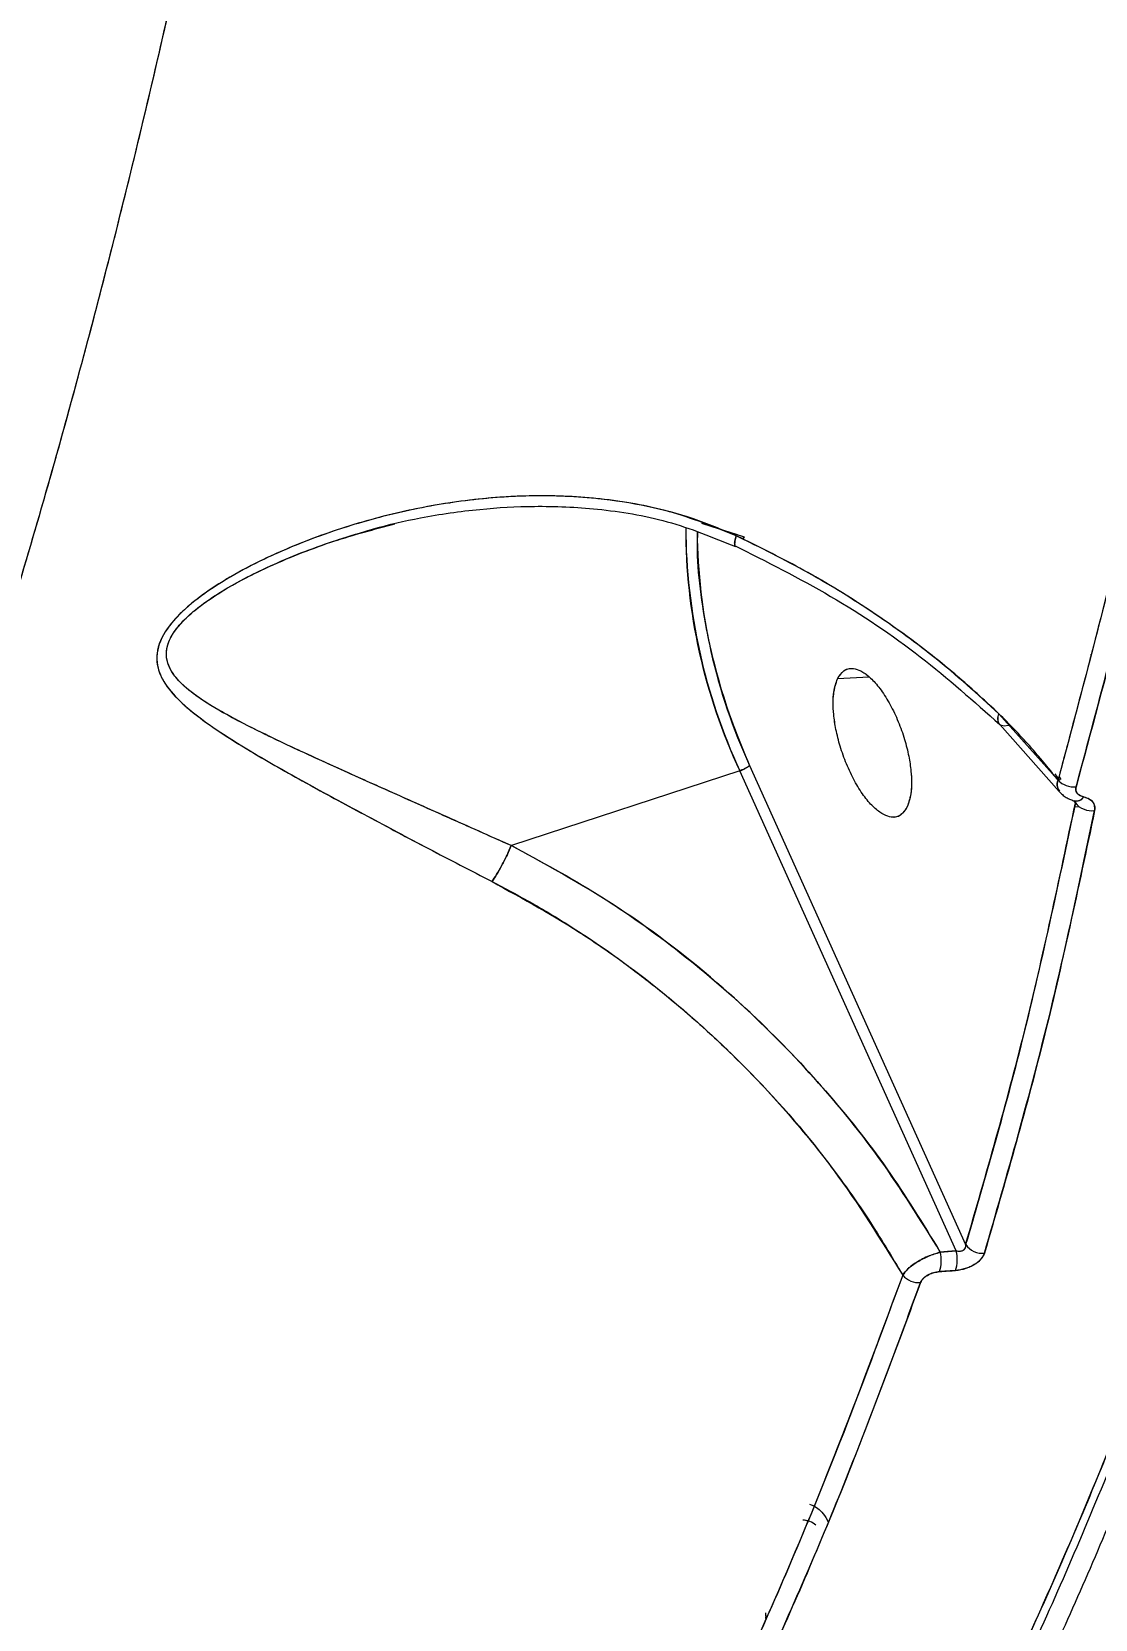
# Model space of a CAD drawing. Header units: millimetres. Extents: x -7083 to 7374, y -8368 to 7509.
# Drawn here: x 2096.8 to 2160.1, y -1438.1 to -1343.5 of the extents above; entities that cross this region are included whole.
import ezdxf

# ---------------------------------------------------------------- set-up
doc = ezdxf.new("R2010")
doc.units = ezdxf.units.MM
for name, color, linetype in [('DIKOM_ОБЪЕКТ', 7, 'Continuous'), ('DIKOM_РАЗМЕР_ЗОНА', 7, 'Continuous'), ('DIKOM_РАЗМЕР_ОБЪЕКТА', 7, 'Continuous')]:
    doc.layers.add(name, color=color, linetype=linetype)
doc.styles.add('style1', font='arial.ttf', dxfattribs={"width": 0.8})
doc.dimstyles.new('1-50', dxfattribs={"dimtxt": 300, "dimasz": 200, "dimexe": 100, "dimexo": 0, "dimgap": 100, "dimtad": 1, "dimtxsty": 'style1', "dimcen": 200, "dimclrd": 7, "dimclre": 7, "dimclrt": 7, "dimadec": 1, "dimazin": 2, "dimtfac": 1, "dimtmove": 0, "dimatfit": 2, "dimfxl": 0, "dimlwd": 25, "dimlwe": 18, "dimarcsym": 0})

# ---------------------------------------------------------------- blocks, each defined once
blk = doc.blocks.new('*D10')
at = {"layer": 'Defpoints', "color": 0, "transparency": 16777216}
for p in [(4593.55, 648.921), (-5583.425, 647.956), (4593.55, -5902.538)]:
    blk.add_point(p, dxfattribs=at)
at = {"layer": 'DIKOM_РАЗМЕР_ОБЪЕКТА', "color": 7, "lineweight": 18, "transparency": 16777216}
for p, q in [((4593.55, 648.921), (4593.55, -6002.538)), ((-5583.425, 647.956), (-5583.425, -6002.538))]:
    blk.add_line(p, q, dxfattribs=at)
at = {"layer": 'DIKOM_РАЗМЕР_ОБЪЕКТА', "color": 7, "lineweight": 25, "transparency": 16777216}
blk.add_line((-5383.425, -5902.538), (4393.55, -5902.538), dxfattribs=at)
at = {"layer": 'DIKOM_РАЗМЕР_ОБЪЕКТА', "color": 7, "transparency": 16777216}
for points in [[(-5383.425, -5869.204), (-5383.425, -5935.871), (-5583.425, -5902.538)], [(4393.55, -5869.204), (4393.55, -5935.871), (4593.55, -5902.538)]]:
    blk.add_solid(points, dxfattribs=at)
at = {"layer": 'DIKOM_РАЗМЕР_ОБЪЕКТА', "color": 7, "transparency": 16777216, "insert": (-226.127, -5649.366), "char_height": 300, "attachment_point": 5, "style": 'style1'}
blk.add_mtext('10150', dxfattribs=at)
blk = doc.blocks.new('*D11')
at = {"layer": 'Defpoints', "color": 0, "transparency": 16777216}
for p in [(-321.712, 5509.064), (-348.712, -4811.525), (5568.58, -4811.525)]:
    blk.add_point(p, dxfattribs=at)
at = {"layer": 'DIKOM_РАЗМЕР_ОБЪЕКТА', "color": 7, "lineweight": 18, "transparency": 16777216}
for p, q in [((-321.712, 5509.064), (5668.58, 5509.064)), ((-348.712, -4811.525), (5668.58, -4811.525))]:
    blk.add_line(p, q, dxfattribs=at)
at = {"layer": 'DIKOM_РАЗМЕР_ОБЪЕКТА', "color": 7, "lineweight": 25, "transparency": 16777216}
blk.add_line((5568.58, 5309.064), (5568.58, -4611.525), dxfattribs=at)
at = {"layer": 'DIKOM_РАЗМЕР_ОБЪЕКТА', "color": 7, "transparency": 16777216}
for points in [[(5535.247, 5309.064), (5601.913, 5309.064), (5568.58, 5509.064)], [(5535.247, -4611.525), (5601.913, -4611.525), (5568.58, -4811.525)]]:
    blk.add_solid(points, dxfattribs=at)
at = {"layer": 'DIKOM_РАЗМЕР_ОБЪЕКТА', "color": 7, "transparency": 16777216, "insert": (5315.306, 775.227), "char_height": 300, "attachment_point": 5, "rotation": 90, "style": 'style1'}
blk.add_mtext('10300', dxfattribs=at)
blk = doc.blocks.new('*D12')
at = {"layer": 'Defpoints', "color": 0, "transparency": 16777216}
for p in [(-621.712, 7509.064), (-373.605, -6811.526), (7273.891, -6811.526)]:
    blk.add_point(p, dxfattribs=at)
at = {"layer": 'DIKOM_РАЗМЕР_ЗОНА', "color": 7, "lineweight": 18, "transparency": 16777216}
for p, q in [((-621.712, 7509.064), (7373.891, 7509.064)), ((-373.605, -6811.526), (7373.891, -6811.526))]:
    blk.add_line(p, q, dxfattribs=at)
at = {"layer": 'DIKOM_РАЗМЕР_ЗОНА', "color": 7, "lineweight": 25, "transparency": 16777216}
blk.add_line((7273.891, 7309.064), (7273.891, -6611.526), dxfattribs=at)
at = {"layer": 'DIKOM_РАЗМЕР_ЗОНА', "color": 7, "transparency": 16777216}
for points in [[(7240.558, 7309.064), (7307.225, 7309.064), (7273.891, 7509.064)], [(7240.558, -6611.526), (7307.225, -6611.526), (7273.891, -6811.526)]]:
    blk.add_solid(points, dxfattribs=at)
at = {"layer": 'DIKOM_РАЗМЕР_ЗОНА', "color": 7, "transparency": 16777216, "insert": (7020.617, 1288.251), "char_height": 300, "attachment_point": 5, "rotation": 90, "style": 'style1'}
blk.add_mtext('14300', dxfattribs=at)
blk = doc.blocks.new('*D13')
at = {"layer": 'Defpoints', "color": 0, "transparency": 16777216}
for p in [(6593.528, 996.237), (-7083.425, 647.956), (6593.528, -8268.308)]:
    blk.add_point(p, dxfattribs=at)
at = {"layer": 'DIKOM_РАЗМЕР_ЗОНА', "color": 7, "lineweight": 18, "transparency": 16777216}
for p, q in [((6593.528, 996.237), (6593.528, -8368.308)), ((-7083.425, 647.956), (-7083.425, -8368.308))]:
    blk.add_line(p, q, dxfattribs=at)
at = {"layer": 'DIKOM_РАЗМЕР_ЗОНА', "color": 7, "lineweight": 25, "transparency": 16777216}
blk.add_line((-6883.425, -8268.308), (6393.528, -8268.308), dxfattribs=at)
at = {"layer": 'DIKOM_РАЗМЕР_ЗОНА', "color": 7, "transparency": 16777216}
for points in [[(-6883.425, -8234.975), (-6883.425, -8301.641), (-7083.425, -8268.308)], [(6393.528, -8234.975), (6393.528, -8301.641), (6593.528, -8268.308)]]:
    blk.add_solid(points, dxfattribs=at)
at = {"layer": 'DIKOM_РАЗМЕР_ЗОНА', "color": 7, "transparency": 16777216, "insert": (322.101, -8015.034), "char_height": 300, "attachment_point": 5, "style": 'style1'}
blk.add_mtext('13650', dxfattribs=at)

msp = doc.modelspace()

# ---------------------------------------------------------------- linework, layer by layer
at = {"layer": 'DIKOM_ОБЪЕКТ', "color": 7, "linetype": 'Continuous', "lineweight": 15}
for p, q in [((2121.699, -1371.581), (2121.581, -1371.62)), ((2136.637, -1372.788), (2139.195, -1373.595)), ((2137.58, -1373.087), (2138.77, -1373.462)), ((2139.118, -1373.706), (2139.195, -1373.595)), ((2139.195, -1373.595), (2139.119, -1373.705)), ((2159.827, -1380.622), (2159.812, -1380.623)), ((2146.623, -1381.953), (2144.745, -1382.06)), ((2157.881, -1388.098), (2154.357, -1384.137)), ((2154.405, -1384.783), (2157.941, -1388.773)), ((2138.924, -1387.542), (2125.325, -1391.994)), ((2151.822, -1416.155), (2138.924, -1387.542)), ((2139.509, -1387.219), (2152.379, -1415.771)), ((2139.509, -1387.219), (2152.379, -1415.771)), ((2157.683, -1387.716), (2157.963, -1388.121)), ((2157.895, -1388.042), (2157.942, -1388.108)), ((2158.07, -1388.065), (2157.94, -1387.869)), ((2158.914, -1389.456), (2158.813, -1389.304)), ((2158.909, -1389.341), (2158.903, -1389.331)), ((2159.386, -1389.086), (2159.387, -1389.086)), ((2148.1, -1390.307), (2148.114, -1390.306)), ((2158.861, -1389.692), (2159.136, -1389.676)), ((2150.87, -1416.224), (2151.822, -1416.155)), ((2151.777, -1417.316), (2150.829, -1417.384)), ((2140.472, -1437.925), (2140.487, -1437.716)), ((2140.479, -1438.057), (2140.49, -1437.881))]:
    msp.add_line(p, q, dxfattribs=at)
at = {"layer": 'DIKOM_ОБЪЕКТ', "color": 7, "linetype": 'Continuous', "lineweight": 15, "flags": 128}
msp.add_lwpolyline([(2154.969, -1384.835), (2154.916, -1384.85), (2154.687, -1384.881), (2154.505, -1384.848), (2154.377, -1384.752), (2154.308, -1384.596), (2154.302, -1384.388), (2154.357, -1384.137)], dxfattribs=at)
at = {"layer": 'DIKOM_ОБЪЕКТ', "color": 7, "linetype": 'Continuous', "lineweight": 15}
for centre, radius, start, end in [((2169.751, -1373.093), 34.046, 179.92104, 205.11357), ((2170.827, -1372.854), 35.122, 180.32139, 204.72187), ((2170.348, -1372.99), 33.963, 180.53429, 204.76898), ((2154.882, -1384.423), 0.598, 151.43151, 216.9656), ((2138.493, -1386.07), 1.534, 286.32834, 311.48441), ((2158.836, -1387.185), 1.321, 223.71467, 275.2491), ((2158.989, -1388.862), 0.478, 251.1181, 331.01624), ((2158.965, -1388.821), 0.52, 261.61965, 328.40006), ((2159.881, -1388.677), 1.241, 218.86406, 278.29785), ((2153.368, -1415.093), 1.199, 214.4755, 276.4075), ((2148.685, -1416.727), 2.242, 342.94583, 12.95542), ((2149.628, -1416.653), 2.249, 342.86108, 12.78777), ((2149.582, -1416.809), 1.233, 219.54249, 275.13236), ((2142.683, -1433.294), 1.107, 45.65643, 90.49666)]:
    msp.add_arc(centre, radius, start, end, dxfattribs=at)
for points, knots in [([(2035.765, -1469.732), (2035.98, -1469.683), (2037.982, -1469.223), (2041.73, -1467.485), (2047.187, -1464.33), (2052.746, -1459.923), (2058.372, -1454.284), (2063.857, -1447.557), (2069.204, -1439.747), (2074.412, -1430.846), (2079.464, -1420.87), (2084.333, -1409.864), (2088.991, -1397.887), (2093.431, -1384.966), (2097.64, -1371.127), (2101.595, -1356.447), (2105.275, -1341.008), (2108.668, -1324.875), (2111.775, -1308.051), (2114.592, -1290.54), (2117.148, -1272.076), (2119.407, -1252.736), (2121.332, -1232.617), (2122.885, -1212.114), (2124.057, -1191.228), (2124.882, -1169.977), (2125.106, -1155.578), (2125.218, -1148.357)], [0, 0, 0, 0, 0.004452, 0.041502, 0.078771, 0.120219, 0.161431, 0.202535, 0.243655, 0.28492, 0.326453, 0.367965, 0.409357, 0.450756, 0.492295, 0.53383, 0.575105, 0.616245, 0.657372, 0.69861, 0.74008, 0.783669, 0.826981, 0.870133, 0.913262, 0.956505, 1, 1, 1, 1]), ([(2079.743, -1420.042), (2080.687, -1417.982), (2082.581, -1413.852), (2085.344, -1407.219), (2088.041, -1400.285), (2090.657, -1393.047), (2093.199, -1385.5), (2095.684, -1377.584), (2097.899, -1370.008), (2099.864, -1362.852), (2101.599, -1356.187), (2103.314, -1349.223), (2104.971, -1342.1), (2106.321, -1335.956), (2107.385, -1330.896), (2108.21, -1326.85), (2109.03, -1322.691), (2109.846, -1318.417), (2110.655, -1314.026), (2111.457, -1309.519), (2112.394, -1304.055), (2113.465, -1297.503), (2114.662, -1289.717), (2115.851, -1281.436), (2116.988, -1272.907), (2117.956, -1265.067), (2118.773, -1257.976), (2119.451, -1251.724), (2120.159, -1244.769), (2120.648, -1239.589), (2120.967, -1236.022), (2121.073, -1234.833), (2121.178, -1233.625), (2121.284, -1232.398), (2121.389, -1231.151), (2121.512, -1229.678), (2121.671, -1227.749), (2121.88, -1225.13), (2122.137, -1221.793), (2122.435, -1217.73), (2122.754, -1213.126), (2123.054, -1208.487), (2123.376, -1203.158), (2123.69, -1197.511), (2124.016, -1190.952), (2124.391, -1182.436), (2124.763, -1171.876), (2125.068, -1159.86), (2125.169, -1152.092), (2125.218, -1148.357)], [0, 0, 0, 0, 0.03561, 0.071387, 0.107334, 0.142909, 0.17837, 0.214347, 0.25084, 0.277912, 0.30553, 0.333695, 0.362407, 0.389973, 0.404944, 0.420175, 0.435666, 0.451416, 0.467427, 0.483697, 0.500228, 0.525993, 0.553055, 0.581416, 0.611075, 0.6394, 0.659695, 0.681119, 0.700609, 0.727229, 0.73096, 0.734746, 0.73859, 0.74249, 0.746446, 0.750459, 0.756487, 0.764749, 0.775247, 0.787982, 0.802952, 0.818343, 0.831216, 0.852419, 0.870521, 0.891521, 0.930348, 0.966508, 1, 1, 1, 1]), ([(2200.306, -1191.586), (2200.226, -1194.383), (2199.967, -1203.403), (2199.227, -1218.409), (2198.111, -1236.551), (2196.711, -1254.327), (2195.056, -1271.672), (2193.105, -1288.903), (2190.847, -1305.998), (2188.258, -1322.918), (2185.382, -1339.327), (2182.227, -1355.156), (2178.809, -1370.314), (2175.217, -1384.455), (2171.478, -1397.605), (2167.607, -1409.821), (2163.526, -1421.35), (2159.249, -1432.254), (2156.236, -1438.902), (2154.725, -1442.235)], [0, 0, 0, 0, 0.02678, 0.086341, 0.146236, 0.205921, 0.265309, 0.324528, 0.387291, 0.450152, 0.513263, 0.576755, 0.640084, 0.703073, 0.76229, 0.821466, 0.880725, 0.940193, 1, 1, 1, 1]), ([(2154.725, -1442.235), (2156.255, -1438.858), (2159.341, -1432.046), (2163.762, -1420.732), (2167.56, -1409.914), (2170.767, -1399.836), (2172.772, -1393.034), (2174.096, -1388.314), (2174.776, -1385.841), (2175.449, -1383.338), (2176.117, -1380.805), (2176.779, -1378.242), (2178.007, -1373.383), (2179.796, -1365.953), (2182.1, -1355.585), (2184.382, -1344.407), (2186.523, -1332.897), (2188.519, -1321.117), (2190.288, -1309.635), (2191.428, -1301.473), (2192.025, -1296.974), (2192.173, -1295.846), (2192.32, -1294.712), (2192.466, -1293.573), (2192.612, -1292.429), (2192.757, -1291.28), (2192.901, -1290.125), (2193.115, -1288.387), (2193.434, -1285.758), (2193.885, -1281.918), (2194.427, -1277.11), (2195.05, -1271.31), (2195.737, -1264.491), (2196.47, -1256.641), (2197.229, -1247.734), (2197.915, -1238.752), (2198.521, -1229.859), (2199.045, -1221.225), (2199.412, -1214.298), (2199.651, -1209.288), (2199.783, -1206.39), (2199.909, -1203.439), (2200.031, -1200.432), (2200.147, -1197.371), (2200.252, -1194.437), (2200.314, -1192.521), (2200.342, -1191.646)], [0, 0, 0, 0, 0.060581, 0.122192, 0.184832, 0.226741, 0.269099, 0.280267, 0.291466, 0.302696, 0.313957, 0.325248, 0.33657, 0.377615, 0.420669, 0.465734, 0.51281, 0.555899, 0.600545, 0.641122, 0.645173, 0.649235, 0.653308, 0.657394, 0.661491, 0.665599, 0.66972, 0.673851, 0.684159, 0.697717, 0.714525, 0.734757, 0.758292, 0.785129, 0.815268, 0.84871, 0.875333, 0.903732, 0.933907, 0.943137, 0.952521, 0.962059, 0.971751, 0.981598, 0.991598, 1, 1, 1, 1]), ([(2111.835, -1494.896), (2112.249, -1494.723), (2114.602, -1493.74), (2118.797, -1490.996), (2124.759, -1486.445), (2130.915, -1480.446), (2137.23, -1472.92), (2143.285, -1464.264), (2149.074, -1454.548), (2154.587, -1443.827), (2159.859, -1432.051), (2164.872, -1419.258), (2169.612, -1405.49), (2174.068, -1390.78), (2178.228, -1375.165), (2182.084, -1358.684), (2185.619, -1341.392), (2188.824, -1323.343), (2191.689, -1304.602), (2194.206, -1285.209), (2196.37, -1265.222), (2198.102, -1245.539), (2199.435, -1226.289), (2200.385, -1208.954), (2200.776, -1197.642), (2200.947, -1192.669)], [0, 0, 0, 0, 0.008607, 0.048943, 0.089231, 0.137141, 0.185047, 0.232948, 0.279603, 0.326293, 0.37303, 0.419679, 0.466325, 0.51297, 0.559613, 0.60627, 0.653017, 0.699665, 0.746304, 0.792944, 0.839584, 0.886226, 0.927125, 0.967967, 1, 1, 1, 1]), ([(2098.387, -1499.095), (2099.696, -1498.997), (2103.061, -1498.744), (2108.418, -1497.214), (2114.459, -1494.628), (2120.416, -1491.002), (2126.257, -1486.404), (2131.843, -1480.958), (2137.175, -1474.751), (2142.264, -1467.841), (2147.216, -1460.11), (2152.031, -1451.548), (2156.787, -1441.98), (2161.446, -1431.396), (2165.972, -1419.803), (2170.263, -1407.447), (2174.321, -1394.333), (2178.147, -1380.458), (2181.67, -1366.101), (2184.893, -1351.34), (2187.814, -1336.292), (2190.485, -1320.748), (2192.9, -1304.751), (2195.105, -1287.971), (2197.083, -1270.377), (2198.814, -1251.933), (2200.246, -1233.009), (2201.387, -1213.923), (2201.888, -1201.011), (2202.134, -1194.673)], [0, 0, 0, 0, 0.024351, 0.062634, 0.101069, 0.139737, 0.178305, 0.216666, 0.252729, 0.288768, 0.324858, 0.361074, 0.397497, 0.43612, 0.474516, 0.512779, 0.551001, 0.589271, 0.627682, 0.664111, 0.700527, 0.73674, 0.772828, 0.808866, 0.847119, 0.885493, 0.924081, 0.962734, 1, 1, 1, 1]), ([(2171.985, -1321.893), (2171.243, -1326.347), (2169.761, -1335.243), (2167.316, -1348.09), (2164.557, -1361.272), (2161.446, -1374.722), (2159.07, -1383.635), (2157.881, -1388.098)], [0, 0, 0, 0, 0.187016, 0.373551, 0.559893, 0.779646, 1, 1, 1, 1]), ([(2171.985, -1321.893), (2170.989, -1327.816), (2168.996, -1339.661), (2165.6, -1356.543), (2161.935, -1372.823), (2159.235, -1382.997), (2157.881, -1388.098)], [0, 0, 0, 0, 0.249319, 0.498607, 0.748583, 1, 1, 1, 1]), ([(2158.957, -1388.501), (2159.971, -1384.716), (2161.996, -1377.156), (2164.827, -1365.245), (2167.655, -1352.203), (2170.45, -1337.934), (2172.206, -1327.453), (2173.086, -1322.205)], [0, 0, 0, 0, 0.187019, 0.373556, 0.559898, 0.779649, 1, 1, 1, 1]), ([(2173.086, -1322.205), (2172.398, -1326.342), (2171.049, -1334.455), (2168.882, -1345.988), (2166.6, -1357.175), (2164.18, -1368.016), (2161.625, -1378.577), (2159.838, -1385.223), (2158.957, -1388.501)], [0, 0, 0, 0, 0.173342, 0.340008, 0.5, 0.6711, 0.837766, 1, 1, 1, 1]), ([(2138.71, -1373.532), (2137.397, -1373.008), (2134.771, -1371.961), (2130.617, -1371.254), (2126.447, -1371.075), (2122.291, -1371.411), (2118.192, -1372.186), (2114.181, -1373.373), (2110.318, -1374.967), (2107.32, -1376.676), (2105.324, -1378.356), (2104.27, -1379.808), (2104.111, -1381.288), (2104.758, -1382.552), (2105.811, -1383.646), (2107.515, -1384.975), (2109.995, -1386.524), (2113.261, -1388.366), (2116.734, -1390.243), (2120.365, -1392.173), (2122.901, -1393.485), (2124.17, -1394.143)], [0, 0, 0, 0, 0.061567, 0.123054, 0.18476, 0.246072, 0.307732, 0.370038, 0.432279, 0.495294, 0.526999, 0.559305, 0.591728, 0.624019, 0.655945, 0.687599, 0.750792, 0.813574, 0.875651, 0.937716, 1, 1, 1, 1]), ([(2138.71, -1373.532), (2137.866, -1373.177), (2136.141, -1372.45), (2133.372, -1371.732), (2130.101, -1371.218), (2126.291, -1371.078), (2122.552, -1371.396), (2119.276, -1371.978), (2116.548, -1372.66), (2114.076, -1373.46), (2111.922, -1374.307), (2109.99, -1375.202), (2108.21, -1376.179), (2106.809, -1377.125), (2105.853, -1377.92), (2104.983, -1378.795), (2104.37, -1379.74), (2104.175, -1380.688), (2104.237, -1381.36), (2104.478, -1382.001), (2105.046, -1382.894), (2106.201, -1383.999), (2107.99, -1385.273), (2110.345, -1386.722), (2113.251, -1388.36), (2116.719, -1390.235), (2120.361, -1392.171), (2122.898, -1393.484), (2124.17, -1394.143)], [0, 0, 0, 0, 0.039861, 0.081488, 0.125196, 0.185736, 0.249768, 0.291372, 0.333518, 0.374847, 0.407295, 0.437322, 0.471007, 0.500113, 0.516586, 0.531636, 0.563011, 0.578489, 0.594469, 0.609562, 0.626023, 0.66573, 0.708437, 0.750962, 0.813115, 0.875604, 0.937643, 1, 1, 1, 1]), ([(2115.035, -1373.763), (2115.722, -1373.543), (2117.277, -1373.045), (2120.108, -1372.38), (2123.338, -1371.925), (2126.862, -1371.719), (2130.603, -1371.892), (2134.669, -1372.545), (2137.324, -1373.63), (2138.662, -1374.177)], [0, 0, 0, 0, 0.094679, 0.214246, 0.361214, 0.494748, 0.649368, 0.823293, 1, 1, 1, 1]), ([(2125.318, -1391.999), (2124.038, -1391.43), (2121.481, -1390.292), (2117.795, -1388.644), (2114.25, -1387.055), (2111.265, -1385.681), (2108.832, -1384.47), (2106.943, -1383.39), (2105.502, -1382.295), (2104.823, -1381.257), (2104.746, -1380.417), (2104.986, -1379.533), (2105.862, -1378.425), (2107.864, -1376.881), (2110.865, -1375.303), (2114.596, -1373.824), (2117.162, -1373.148), (2118.388, -1372.825)], [0, 0, 0, 0, 0.092667, 0.185179, 0.277672, 0.3709, 0.433006, 0.494645, 0.555356, 0.60004, 0.621982, 0.643935, 0.687958, 0.732618, 0.824056, 0.915974, 1, 1, 1, 1]), ([(2125.318, -1391.999), (2124.826, -1391.781), (2123.816, -1391.332), (2122.323, -1390.667), (2120.843, -1390.006), (2119.365, -1389.346), (2117.998, -1388.734), (2116.613, -1388.115), (2115.173, -1387.467), (2113.711, -1386.804), (2112.323, -1386.164), (2110.907, -1385.497), (2109.459, -1384.783), (2107.986, -1383.995), (2106.676, -1383.191), (2105.698, -1382.415), (2105.119, -1381.712), (2104.825, -1381.122), (2104.738, -1380.484), (2104.905, -1379.8), (2105.316, -1379.109), (2105.914, -1378.447), (2106.642, -1377.823), (2107.701, -1377.062), (2109.144, -1376.209), (2110.974, -1375.311), (2112.863, -1374.52), (2114.802, -1373.826), (2116.513, -1373.288), (2117.587, -1373.019), (2117.992, -1372.918)], [0, 0, 0, 0, 0.035805, 0.073466, 0.109993, 0.14615, 0.185196, 0.214974, 0.254103, 0.299464, 0.33368, 0.369795, 0.420664, 0.462631, 0.508898, 0.555206, 0.579838, 0.601802, 0.625503, 0.648312, 0.670521, 0.69483, 0.71811, 0.741288, 0.787772, 0.833891, 0.879881, 0.92592, 0.972132, 1, 1, 1, 1]), ([(2136.414, -1373.357), (2136.401, -1373.614), (2136.35, -1374.635), (2136.53, -1376.683), (2136.953, -1379.387), (2137.629, -1382.131), (2138.477, -1384.778), (2139.17, -1386.418), (2139.509, -1387.219)], [0, 0, 0, 0, 0.064984, 0.25792, 0.450855, 0.640654, 0.824475, 1, 1, 1, 1]), ([(2138.646, -1374.091), (2138.639, -1374.082), (2138.613, -1374.049), (2138.626, -1373.869), (2138.682, -1373.645), (2138.71, -1373.532)], [0, 0, 0, 0, 0.143566, 0.57015, 1, 1, 1, 1]), ([(2138.71, -1373.532), (2138.683, -1373.641), (2138.628, -1373.859), (2138.613, -1374.041), (2138.638, -1374.079), (2138.646, -1374.091)], [0, 0, 0, 0, 0.412926, 0.825526, 1, 1, 1, 1]), ([(2154.357, -1384.137), (2153.091, -1382.985), (2150.548, -1380.672), (2146.513, -1377.819), (2142.559, -1375.42), (2139.99, -1374.16), (2138.71, -1373.532)], [0, 0, 0, 0, 0.279048, 0.560201, 0.780755, 1, 1, 1, 1]), ([(2154.357, -1384.137), (2153.59, -1383.424), (2152.077, -1382.019), (2149.65, -1380.077), (2146.673, -1377.94), (2143.077, -1375.689), (2140.153, -1374.245), (2138.71, -1373.532)], [0, 0, 0, 0, 0.171259, 0.337693, 0.498651, 0.752498, 1, 1, 1, 1]), ([(2138.562, -1374.091), (2140.517, -1375.073), (2144.44, -1377.043), (2149.784, -1380.65), (2152.869, -1383.409), (2154.405, -1384.783)], [0, 0, 0, 0, 0.332776, 0.667856, 1, 1, 1, 1]), ([(2148.899, -1389.685), (2148.782, -1389.869), (2148.516, -1390.288), (2147.958, -1390.358), (2147.377, -1390.111), (2146.85, -1389.688), (2146.292, -1389.029), (2145.749, -1388.161), (2145.271, -1387.155), (2144.897, -1386.103), (2144.644, -1385.095), (2144.476, -1383.967), (2144.469, -1382.86), (2144.66, -1382.304), (2144.745, -1382.06)], [0, 0, 0, 0, 0.088709, 0.201691, 0.268463, 0.341464, 0.419367, 0.5, 0.580633, 0.658536, 0.731537, 0.798309, 0.911291, 1, 1, 1, 1]), ([(2148.899, -1389.685), (2148.767, -1389.887), (2148.496, -1390.299), (2147.936, -1390.347), (2147.377, -1390.112), (2146.85, -1389.688), (2146.292, -1389.029), (2145.749, -1388.161), (2145.271, -1387.155), (2144.896, -1386.103), (2144.644, -1385.094), (2144.483, -1384.011), (2144.466, -1382.9), (2144.653, -1382.336), (2144.745, -1382.06)], [0, 0, 0, 0, 0.098697, 0.20171, 0.26835, 0.341474, 0.419372, 0.5, 0.580628, 0.658526, 0.731648, 0.79829, 0.901302, 1, 1, 1, 1]), ([(2144.745, -1382.06), (2144.862, -1381.876), (2145.127, -1381.457), (2145.686, -1381.388), (2146.267, -1381.634), (2146.794, -1382.057), (2147.352, -1382.716), (2147.895, -1383.584), (2148.373, -1384.59), (2148.747, -1385.642), (2149, -1386.65), (2149.168, -1387.778), (2149.175, -1388.885), (2148.983, -1389.441), (2148.899, -1389.685)], [0, 0, 0, 0, 0.088709, 0.201691, 0.268463, 0.341464, 0.419367, 0.5, 0.580633, 0.658536, 0.731537, 0.798309, 0.911291, 1, 1, 1, 1]), ([(2144.745, -1382.06), (2144.877, -1381.858), (2145.148, -1381.446), (2145.708, -1381.398), (2146.267, -1381.634), (2146.793, -1382.057), (2147.352, -1382.716), (2147.895, -1383.584), (2148.373, -1384.59), (2148.747, -1385.642), (2149, -1386.651), (2149.161, -1387.734), (2149.178, -1388.846), (2148.991, -1389.409), (2148.899, -1389.685)], [0, 0, 0, 0, 0.098697, 0.20171, 0.26835, 0.341474, 0.419372, 0.5, 0.580628, 0.658526, 0.731648, 0.79829, 0.901302, 1, 1, 1, 1]), ([(2157.881, -1388.098), (2157.68, -1387.844), (2157.426, -1387.523), (2157.152, -1387.189), (2157.08, -1387.102), (2157.061, -1387.078), (2157.055, -1387.072), (2156.772, -1386.729), (2155.914, -1385.714), (2154.98, -1384.768), (2154.357, -1384.137)], [0, 0, 0, 0, 0.184729, 0.232448, 0.245057, 0.248543, 0.249581, 0.250149, 0.500127, 1, 1, 1, 1]), ([(2139.509, -1387.219), (2139.482, -1387.245), (2139.429, -1387.297), (2139.279, -1387.389), (2139.1, -1387.478), (2138.983, -1387.521), (2138.924, -1387.542)], [0, 0, 0, 0, 0.25, 0.5, 0.75, 1, 1, 1, 1]), ([(2157.843, -1388.478), (2157.839, -1388.469), (2157.798, -1388.365), (2157.841, -1388.225), (2157.881, -1388.098)], [0, 0, 0, 0, 0.09556, 1, 1, 1, 1]), ([(2157.881, -1388.098), (2157.848, -1388.245), (2157.789, -1388.507), (2157.917, -1388.685), (2157.973, -1388.763)], [0, 0, 0, 0, 0.559179, 1, 1, 1, 1]), ([(2159.407, -1389.094), (2159.32, -1389.067), (2159.146, -1389.013), (2158.996, -1388.86), (2158.927, -1388.685), (2158.947, -1388.562), (2158.957, -1388.501)], [0, 0, 0, 0, 0.278996, 0.558352, 0.778598, 1, 1, 1, 1]), ([(2158.957, -1388.501), (2158.947, -1388.571), (2158.927, -1388.71), (2159.014, -1388.886), (2159.172, -1389.023), (2159.329, -1389.07), (2159.407, -1389.094)], [0, 0, 0, 0, 0.250935, 0.500485, 0.750313, 1, 1, 1, 1]), ([(2152.379, -1415.771), (2153.594, -1411.577), (2156.024, -1403.184), (2157.95, -1394.033), (2158.914, -1389.456)], [0, 0, 0, 0, 0.499774, 1, 1, 1, 1]), ([(2158.914, -1389.456), (2157.829, -1394.572), (2155.893, -1403.708), (2153.453, -1412.085), (2152.379, -1415.771)], [0, 0, 0, 0, 0.559962, 1, 1, 1, 1]), ([(2157.952, -1388.766), (2158.011, -1388.833), (2158.128, -1388.966), (2158.358, -1389.129), (2158.618, -1389.263), (2158.812, -1389.315), (2158.909, -1389.341)], [0, 0, 0, 0, 0.254466, 0.506437, 0.754539, 1, 1, 1, 1]), ([(2158.888, -1389.322), (2158.894, -1389.334), (2158.917, -1389.377), (2158.915, -1389.423), (2158.914, -1389.456)], [0, 0, 0, 0, 0.283433, 1, 1, 1, 1]), ([(2158.894, -1389.332), (2158.896, -1389.336), (2158.919, -1389.375), (2158.916, -1389.418), (2158.914, -1389.456)], [0, 0, 0, 0, 0.107814, 1, 1, 1, 1]), ([(2160.06, -1389.905), (2160.066, -1389.8), (2160.079, -1389.589), (2159.888, -1389.272), (2159.589, -1389.161), (2159.407, -1389.094)], [0, 0, 0, 0, 0.281519, 0.562274, 1, 1, 1, 1]), ([(2159.407, -1389.094), (2159.516, -1389.126), (2159.733, -1389.192), (2159.954, -1389.381), (2160.082, -1389.621), (2160.067, -1389.81), (2160.06, -1389.905)], [0, 0, 0, 0, 0.249597, 0.499487, 0.74951, 1, 1, 1, 1]), ([(2153.501, -1416.284), (2154.861, -1411.564), (2157.289, -1403.135), (2159.213, -1393.948), (2160.06, -1389.905)], [0, 0, 0, 0, 0.559963, 1, 1, 1, 1]), ([(2160.06, -1389.905), (2159.081, -1394.543), (2157.145, -1403.714), (2154.707, -1412.126), (2153.501, -1416.284)], [0, 0, 0, 0, 0.505641, 1, 1, 1, 1]), ([(2124.17, -1394.143), (2124.258, -1394.011), (2124.438, -1393.741), (2124.756, -1393.176), (2125.069, -1392.564), (2125.237, -1392.184), (2125.318, -1391.999)], [0, 0, 0, 0, 0.242923, 0.500025, 0.757113, 1, 1, 1, 1]), ([(2125.318, -1391.999), (2125.236, -1392.184), (2125.068, -1392.564), (2124.755, -1393.176), (2124.438, -1393.741), (2124.258, -1394.011), (2124.17, -1394.143)], [0, 0, 0, 0, 0.243038, 0.500182, 0.757227, 1, 1, 1, 1]), ([(2125.325, -1391.994), (2125.323, -1391.995), (2125.321, -1391.996), (2125.319, -1391.998), (2125.319, -1391.999), (2125.318, -1391.999)], [0, 0, 0, 0, 0.557135, 0.788558, 1, 1, 1, 1]), ([(2125.325, -1391.994), (2125.323, -1391.995), (2125.321, -1391.996), (2125.319, -1391.997), (2125.319, -1391.999), (2125.318, -1391.999)], [0, 0, 0, 0, 0.547052, 0.780582, 1, 1, 1, 1]), ([(2125.325, -1391.994), (2127.069, -1392.936), (2130.562, -1394.823), (2135.442, -1398.317), (2139.98, -1402.228), (2144.094, -1406.556), (2147.793, -1411.207), (2149.845, -1414.552), (2150.87, -1416.224)], [0, 0, 0, 0, 0.166689, 0.33387, 0.501204, 0.667225, 0.833631, 1, 1, 1, 1]), ([(2150.87, -1416.224), (2149.709, -1414.347), (2147.395, -1410.604), (2143.141, -1405.443), (2138.101, -1400.462), (2132.195, -1395.789), (2127.614, -1393.259), (2125.325, -1391.994)], [0, 0, 0, 0, 0.187166, 0.373081, 0.560341, 0.780248, 1, 1, 1, 1]), ([(2124.17, -1394.143), (2126.037, -1395.173), (2129.768, -1397.231), (2134.933, -1401.112), (2139.94, -1405.748), (2144.674, -1411.212), (2147.309, -1415.464), (2148.63, -1417.594)], [0, 0, 0, 0, 0.186487, 0.372636, 0.56027, 0.779583, 1, 1, 1, 1]), ([(2124.17, -1394.143), (2124.971, -1394.565), (2126.614, -1395.431), (2129.059, -1396.921), (2131.405, -1398.507), (2133.675, -1400.21), (2135.897, -1402.042), (2138.436, -1404.361), (2141.154, -1407.17), (2143.983, -1410.552), (2146.503, -1414.026), (2147.96, -1416.47), (2148.63, -1417.594)], [0, 0, 0, 0, 0.079335, 0.162671, 0.249874, 0.326012, 0.409546, 0.50022, 0.624928, 0.749348, 0.884687, 1, 1, 1, 1]), ([(2152.379, -1415.771), (2152.378, -1415.818), (2152.375, -1415.907), (2152.323, -1416.029), (2152.24, -1416.116), (2152.141, -1416.165), (2152.001, -1416.195), (2151.894, -1416.171), (2151.822, -1416.155)], [0, 0, 0, 0, 0.186543, 0.355965, 0.512484, 0.626855, 0.744047, 1, 1, 1, 1]), ([(2152.379, -1415.771), (2152.375, -1415.841), (2152.369, -1415.94), (2152.301, -1416.052), (2152.236, -1416.116), (2152.151, -1416.161), (2152.05, -1416.184), (2151.936, -1416.184), (2151.861, -1416.165), (2151.822, -1416.155)], [0, 0, 0, 0, 0.275413, 0.392519, 0.499365, 0.611894, 0.729694, 0.857757, 1, 1, 1, 1]), ([(2150.87, -1416.224), (2150.613, -1416.303), (2150.094, -1416.462), (2149.392, -1416.852), (2148.879, -1417.249), (2148.713, -1417.48), (2148.63, -1417.594)], [0, 0, 0, 0, 0.27585, 0.55754, 0.780075, 1, 1, 1, 1]), ([(2148.63, -1417.594), (2148.727, -1417.463), (2148.921, -1417.201), (2149.489, -1416.791), (2150.174, -1416.434), (2150.638, -1416.294), (2150.87, -1416.224)], [0, 0, 0, 0, 0.249981, 0.499714, 0.749408, 1, 1, 1, 1]), ([(2151.822, -1416.155), (2151.644, -1416.168), (2151.327, -1416.191), (2151.01, -1416.214), (2150.87, -1416.224)], [0, 0, 0, 0, 0.56, 1, 1, 1, 1]), ([(2151.777, -1417.316), (2151.993, -1417.284), (2152.423, -1417.22), (2152.984, -1416.933), (2153.358, -1416.604), (2153.453, -1416.391), (2153.501, -1416.284)], [0, 0, 0, 0, 0.279463, 0.558584, 0.778892, 1, 1, 1, 1]), ([(2153.501, -1416.284), (2153.445, -1416.405), (2153.361, -1416.587), (2153.114, -1416.817), (2152.889, -1416.973), (2152.632, -1417.107), (2152.352, -1417.211), (2152.061, -1417.286), (2151.872, -1417.306), (2151.777, -1417.316)], [0, 0, 0, 0, 0.249175, 0.374627, 0.499141, 0.623941, 0.749131, 0.873833, 1, 1, 1, 1]), ([(2148.63, -1417.594), (2147.389, -1420.967), (2144.911, -1427.704), (2141.003, -1437.064), (2136.723, -1446.362), (2132.039, -1455.492), (2128.598, -1461.159), (2126.875, -1463.997)], [0, 0, 0, 0, 0.187054, 0.373578, 0.559887, 0.779614, 1, 1, 1, 1]), ([(2148.63, -1417.594), (2146.979, -1422.042), (2143.665, -1430.972), (2138.33, -1443.064), (2132.757, -1454.259), (2128.835, -1460.752), (2126.875, -1463.997)], [0, 0, 0, 0, 0.247893, 0.497704, 0.749049, 1, 1, 1, 1]), ([(2149.692, -1418.038), (2149.739, -1417.95), (2149.834, -1417.775), (2150.156, -1417.561), (2150.505, -1417.427), (2150.721, -1417.398), (2150.829, -1417.384)], [0, 0, 0, 0, 0.280262, 0.559366, 0.779353, 1, 1, 1, 1]), ([(2150.829, -1417.384), (2150.706, -1417.401), (2150.52, -1417.426), (2150.277, -1417.515), (2150.108, -1417.598), (2149.959, -1417.697), (2149.793, -1417.843), (2149.732, -1417.96), (2149.692, -1418.038)], [0, 0, 0, 0, 0.250036, 0.375816, 0.500381, 0.625167, 0.750599, 1, 1, 1, 1]), ([(2150.829, -1417.384), (2151.006, -1417.371), (2151.322, -1417.348), (2151.638, -1417.326), (2151.777, -1417.316)], [0, 0, 0, 0, 0.56, 1, 1, 1, 1]), ([(2127.904, -1464.508), (2129.371, -1462.107), (2132.3, -1457.311), (2136.529, -1449.316), (2140.868, -1440.232), (2145.293, -1429.93), (2148.224, -1422.006), (2149.692, -1418.038)], [0, 0, 0, 0, 0.187055, 0.373578, 0.559887, 0.779614, 1, 1, 1, 1]), ([(2149.692, -1418.038), (2148.02, -1422.559), (2144.691, -1431.566), (2141.093, -1439.512), (2139.301, -1443.469)], [0, 0, 0, 0, 0.501987, 1, 1, 1, 1]), ([(2143.083, -1431.238), (2143.221, -1431.294), (2143.571, -1431.437), (2143.95, -1431.838), (2144.167, -1432.252), (2144.19, -1432.295)], [0, 0, 0, 0, 0.370018, 0.93456, 1, 1, 1, 1]), ([(2142.84, -1432.2), (2142.847, -1432.199), (2142.884, -1432.191), (2142.922, -1432.219), (2142.953, -1432.243)], [0, 0, 0, 0, 0.182268, 1, 1, 1, 1])]:
    msp.add_open_spline(points, degree=3, knots=knots, dxfattribs=at)

# ---------------------------------------------------------------- dimensions: what is measured, and where the dimension line sits
at = {"layer": 'DIKOM_РАЗМЕР_ЗОНА'}
dim = msp.add_linear_dim(base=(7273.891, -6811.526), p1=(-621.712, 7509.064), p2=(-373.605, -6811.526), angle=90, text='14300', dimstyle='1-50', dxfattribs=at)
dim.commit()
dim.dimension.update_dxf_attribs({"geometry": '*D12', "text_midpoint": (7273.891, 1288.251), "dimtype": 160})
dim = msp.add_linear_dim(base=(6593.528, -8268.308), p1=(-7083.425, 647.956), p2=(6593.528, 996.237), text='13650', dimstyle='1-50', dxfattribs=at)
dim.commit()
dim.dimension.update_dxf_attribs({"geometry": '*D13', "text_midpoint": (322.101, -8268.308), "dimtype": 160})
at = {"layer": 'DIKOM_РАЗМЕР_ОБЪЕКТА'}
dim = msp.add_linear_dim(base=(5568.58, -4811.525), p1=(-321.712, 5509.064), p2=(-348.712, -4811.525), angle=90, text='10300', dimstyle='1-50', dxfattribs=at)
dim.commit()
dim.dimension.update_dxf_attribs({"geometry": '*D11', "text_midpoint": (5568.58, 775.227), "dimtype": 160})
dim = msp.add_linear_dim(base=(4593.55, -5902.538), p1=(-5583.425, 647.956), p2=(4593.55, 648.921), text='10150', dimstyle='1-50', dxfattribs=at)
dim.commit()
dim.dimension.update_dxf_attribs({"geometry": '*D10', "text_midpoint": (-226.127, -5902.538), "dimtype": 160})

doc.saveas('drawing.dxf')
